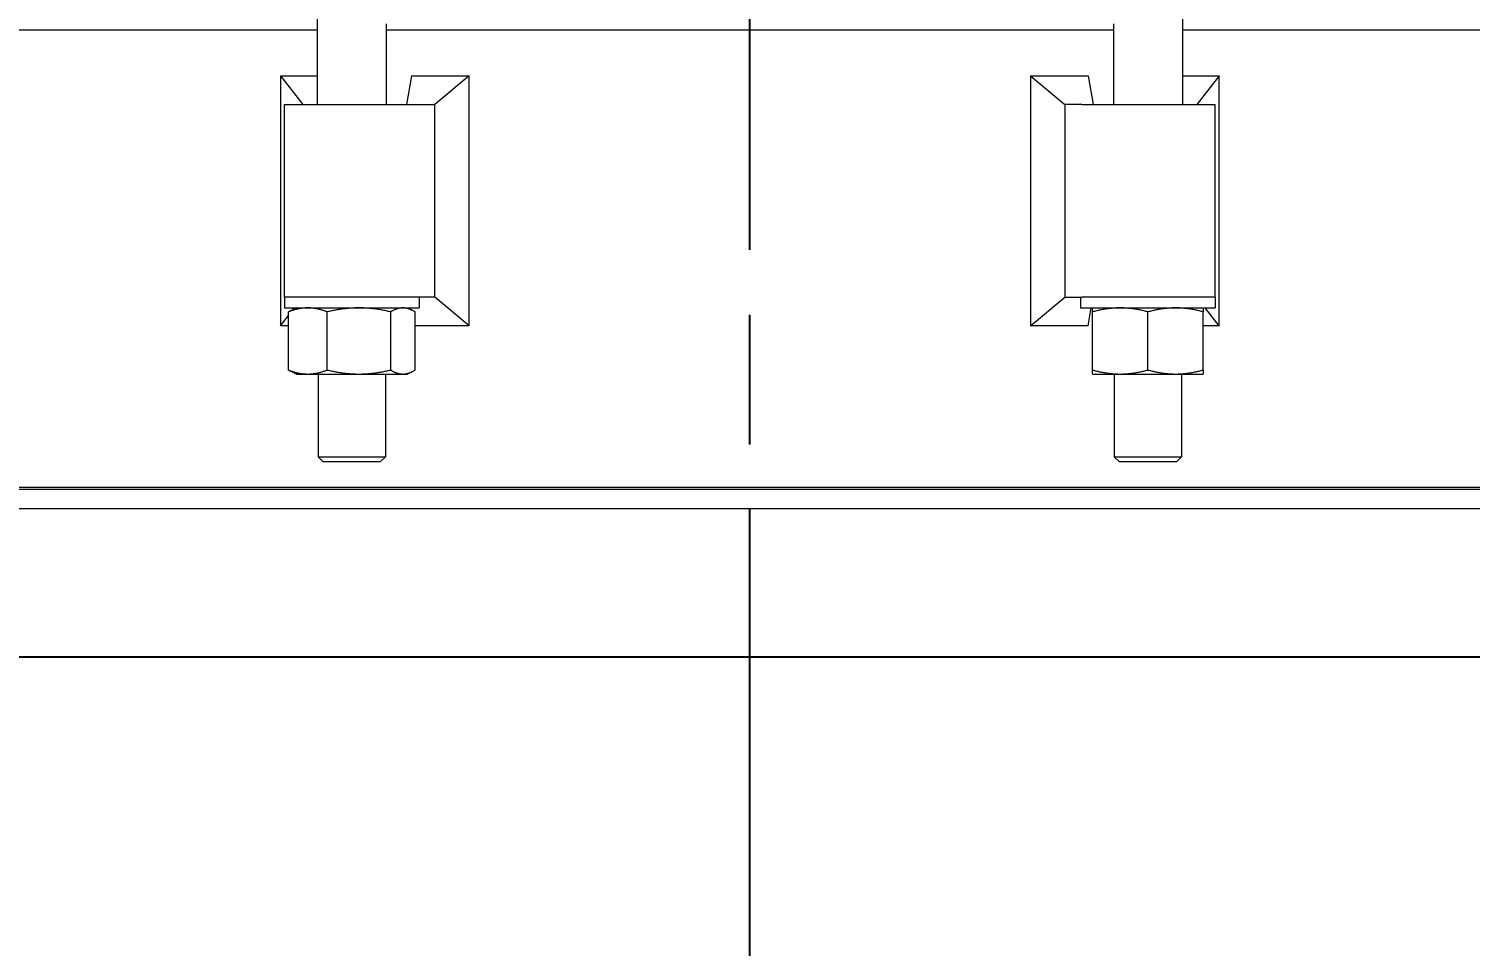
# Model space of a CAD drawing. Header units: inches. Extents: x 19 to 503, y 7 to 322.
# Drawn here: x 94.17 to 112.89, y 118.06 to 129.98 of the extents above; entities that cross this region are included whole.
import ezdxf

# ---------------------------------------------------------------- set-up
doc = ezdxf.new("R2010")
doc.units = ezdxf.units.IN
doc.header["$LTSCALE"] = 15
doc.header["$MEASUREMENT"] = 0
doc.linetypes.add('CHAIN', pattern=[0.7087, 0.4724, -0.0591, 0.1181, -0.0591])
doc.layers.add('Centerline', color=5, linetype='CHAIN', lineweight=25, true_color=0x0000ff)
doc.layers.add('Dimension (ANSI)', color=7, linetype='Continuous', lineweight=25)
doc.layers.add('Visible (ANSI)', color=7, linetype='Continuous', lineweight=50)
doc.styles.add('MEMCOR Medium', font='arial.ttf')
doc.dimstyles.new('Default (ANSI)', dxfattribs={"dimscale": 15, "dimtxt": 0.15, "dimasz": 0.098425, "dimexe": 0.125, "dimexo": 0.0625, "dimgap": 0.031496, "dimtad": 0, "dimtih": 1, "dimtoh": 1, "dimdec": 4, "dimrnd": 1e-08, "dimzin": 3, "dimdsep": 46, "dimlunit": 5, "dimtxsty": 'MEMCOR Medium', "dimcen": 0.09, "dimdle": 0.393701, "dimclrd": 256, "dimclre": 256, "dimclrt": 256, "dimadec": 0, "dimazin": 1, "dimtfac": 0.8, "dimtofl": 0, "dimtmove": 0, "dimatfit": 3, "dimfxl": 1, "dimfrac": 1, "dimtolj": 1, "dimtzin": 4, "dimlwd": -1, "dimlwe": -1, "dimarcsym": 0})

# ---------------------------------------------------------------- blocks, each defined once
blk = doc.blocks.new('*D19')
at = {"layer": 'Defpoints', "color": 0, "transparency": 16777216}
for p in [(76.504, 130.124), (130.574, 130.124), (130.574, 121.816)]:
    blk.add_point(p, dxfattribs=at)
at = {"layer": 'Dimension (ANSI)', "transparency": 16777216}
for p, q in [((76.504, 129.186), (76.504, 119.941)), ((130.574, 129.186), (130.574, 119.941)), ((76.504, 121.816), (68.289, 121.816)), ((129.097, 121.816), (77.98, 121.816))]:
    blk.add_line(p, q, dxfattribs=at)
for points in [[(77.98, 122.062), (77.98, 121.57), (76.504, 121.816)], [(129.097, 122.062), (129.097, 121.57), (130.574, 121.816)]]:
    blk.add_solid(points, dxfattribs=at)
at = {"layer": 'Dimension (ANSI)', "transparency": 16777216, "char_height": 2.25, "attachment_point": 5, "style": 'MEMCOR Medium'}
for s, insert in [('\\A1; 54{\\H0.8x;\\S1#16;} in', (59.29, 124.13)), ('\\A1;[1373.4 mm]', (59.29, 119.902))]:
    blk.add_mtext(s, dxfattribs=dict(at, insert=insert))
blk = doc.blocks.new('*D28')
at = {"layer": 'Defpoints', "color": 0, "transparency": 16777216}
for p in [(31.507, 140.509), (102.964, 140.509), (80.815, 43.556)]:
    blk.add_point(p, dxfattribs=at)
at = {"layer": 'Dimension (ANSI)', "transparency": 16777216}
for p, q in [((102.026, 140.509), (29.632, 140.509)), ((31.507, 139.032), (31.507, 88.995)), ((31.507, 45.033), (31.507, 80.507)), ((79.877, 43.556), (29.632, 43.556))]:
    blk.add_line(p, q, dxfattribs=at)
for points in [[(31.261, 139.032), (31.753, 139.032), (31.507, 140.509)], [(31.261, 45.033), (31.753, 45.033), (31.507, 43.556)]]:
    blk.add_solid(points, dxfattribs=at)
at = {"layer": 'Dimension (ANSI)', "transparency": 16777216, "char_height": 2.25, "attachment_point": 5, "style": 'MEMCOR Medium'}
for s, insert in [('\\A1; 96{\\H0.8x;\\S15#16;} in', (31.507, 87.081)), ('\\A1;[2462.6 mm]', (31.507, 82.837))]:
    blk.add_mtext(s, dxfattribs=dict(at, insert=insert))

msp = doc.modelspace()

# ---------------------------------------------------------------- linework, layer by layer
at = {"layer": 'Centerline', "ltscale": 0.952448}
msp.add_line((103.53866, 46.1093), (103.53866, 143.2342), dxfattribs=at)
at = {"layer": 'Visible (ANSI)', "linetype": 'Continuous', "lineweight": 18}
for p, q in [((97.92102, 131.4937), (97.92102, 128.9937)), ((109.15629, 131.4937), (109.15629, 128.9937)), ((97.92102, 129.96245), (89.26287, 129.96245)), ((98.81602, 130.04407), (98.81602, 128.9937)), ((108.26129, 129.96245), (98.81602, 129.96245)), ((108.26129, 130.04407), (108.26129, 128.9937)), ((117.81445, 129.96245), (109.15629, 129.96245)), ((97.44143, 129.36855), (97.44143, 126.11885)), ((97.44143, 129.36855), (97.92102, 129.36855)), ((97.44143, 129.36855), (97.73278, 128.9937)), ((99.14526, 129.36855), (99.07938, 128.9937)), ((99.14526, 129.36855), (99.89309, 129.36855)), ((99.89309, 129.36855), (99.44916, 128.9937)), ((99.89309, 126.11885), (99.89309, 129.36855)), ((107.18422, 129.36855), (107.18422, 126.11885)), ((107.18422, 129.36855), (107.93206, 129.36855)), ((107.18422, 129.36855), (107.62816, 128.9937)), ((107.93206, 129.36855), (107.99793, 128.9937)), ((109.15629, 129.36855), (109.63588, 129.36855)), ((109.63588, 129.36855), (109.34453, 128.9937)), ((109.63588, 126.11885), (109.63588, 129.36855)), ((97.49352, 128.9937), (99.22671, 128.9937)), ((97.49352, 126.4937), (97.49352, 128.9937)), ((99.22671, 128.9937), (99.44916, 128.9937)), ((99.44916, 126.4937), (99.44916, 128.9937)), ((107.8506, 128.9937), (107.62816, 128.9937)), ((107.62816, 128.9937), (107.62816, 126.4937)), ((107.8506, 128.9937), (109.58379, 128.9937)), ((109.58379, 126.4937), (109.58379, 128.9937)), ((99.22671, 126.4937), (97.49352, 126.4937)), ((99.22671, 126.4937), (97.49352, 126.4937)), ((97.49352, 126.4937), (97.49352, 126.35308)), ((99.44916, 126.4937), (99.22671, 126.4937)), ((99.24352, 126.4937), (99.24352, 126.35308)), ((99.89309, 126.11885), (99.44916, 126.4937)), ((107.18422, 126.11885), (107.62816, 126.4937)), ((107.62816, 126.4937), (107.8506, 126.4937)), ((107.83379, 126.4937), (107.83379, 126.35308)), ((109.58379, 126.4937), (107.8506, 126.4937)), ((109.58379, 126.4937), (107.8506, 126.4937)), ((109.58379, 126.4937), (109.58379, 126.35308)), ((97.44143, 126.11885), (97.5454, 126.25262)), ((97.49352, 126.35308), (99.24352, 126.35308)), ((97.5454, 125.54594), (97.5454, 126.30121)), ((97.64952, 126.35308), (97.59028, 126.32545)), ((97.60867, 126.33403), (97.62348, 126.35308)), ((98.05081, 125.54594), (98.05081, 126.30121)), ((98.87394, 125.54594), (98.87394, 126.30121)), ((99.08752, 126.35308), (99.14676, 126.32545)), ((99.10557, 126.34466), (99.10409, 126.35308)), ((99.19165, 125.54594), (99.19165, 126.30121)), ((107.83379, 126.35308), (109.58379, 126.35308)), ((107.93206, 126.11885), (107.97322, 126.35308)), ((107.98979, 125.54594), (107.98979, 126.30121)), ((108.70879, 125.54594), (108.70879, 126.30121)), ((109.42779, 125.54594), (109.42779, 126.30121)), ((109.63588, 126.11885), (109.45383, 126.35308)), ((97.5454, 126.11885), (97.44143, 126.11885)), ((99.89309, 126.11885), (99.19165, 126.11885)), ((107.93206, 126.11885), (107.18422, 126.11885)), ((109.63588, 126.11885), (109.42779, 126.11885)), ((97.64952, 125.49408), (97.59028, 125.5217)), ((97.64952, 125.49408), (97.7981, 125.49408)), ((97.7981, 125.49408), (98.46237, 125.49408)), ((97.93102, 125.49408), (97.93102, 124.41944)), ((98.46237, 125.49408), (99.03279, 125.49408)), ((98.80602, 125.49408), (98.80602, 124.41944)), ((99.03279, 125.49408), (99.08752, 125.49408)), ((99.08752, 125.49408), (99.14676, 125.5217)), ((107.98979, 125.49408), (108.34929, 125.49408)), ((108.27129, 125.49408), (108.27129, 124.41944)), ((108.34929, 125.49408), (109.06829, 125.49408)), ((109.06829, 125.49408), (109.42779, 125.49408)), ((109.14629, 125.49408), (109.14629, 124.41944)), ((97.93102, 124.41944), (98.80602, 124.41944)), ((97.99919, 124.35333), (97.93102, 124.41944)), ((98.73786, 124.35333), (97.99919, 124.35333)), ((98.73786, 124.35333), (98.80602, 124.41944)), ((108.27129, 124.41944), (109.14629, 124.41944)), ((108.33945, 124.35333), (108.27129, 124.41944)), ((109.07813, 124.35333), (108.33945, 124.35333)), ((109.07813, 124.35333), (109.14629, 124.41944)), ((78.53744, 124.02495), (128.53987, 124.02495)), ((128.50859, 123.9937), (78.56869, 123.9937)), ((127.78503, 123.7437), (79.28895, 123.7437))]:
    msp.add_line(p, q, dxfattribs=at)
for points, weights in [([(97.7981, 126.35308), (97.68082, 126.35308), (97.5454, 126.30121)], [1, 1.0379548493, 1]), ([(97.5454, 126.30121), (97.56857, 126.31532), (97.59028, 126.32545)], [1, 1.01005189042, 1.01477953359]), ([(98.05081, 126.30121), (97.91538, 126.35308), (97.7981, 126.35308)], [1, 1.0379548493, 1]), ([(98.46237, 126.35308), (98.27137, 126.35308), (98.05081, 126.30121)], [1, 1.0379548493, 1]), ([(98.87394, 126.30121), (98.65338, 126.35308), (98.46237, 126.35308)], [1, 1.0379548493, 1]), ([(99.03279, 126.35308), (98.95907, 126.35308), (98.87394, 126.30121)], [1, 1.0379548493, 1]), ([(99.19165, 126.30121), (99.10652, 126.35308), (99.03279, 126.35308)], [1, 1.0379548493, 1]), ([(107.98979, 126.30121), (107.98979, 126.35308), (107.98979, 126.35308)], [1, 1.0379548493, 1]), ([(108.34929, 126.35308), (108.18244, 126.35308), (107.98979, 126.30121)], [1, 1.0379548493, 1]), ([(108.70879, 126.30121), (108.51613, 126.35308), (108.34929, 126.35308)], [1, 1.0379548493, 1]), ([(109.06829, 126.35308), (108.90144, 126.35308), (108.70879, 126.30121)], [1, 1.0379548493, 1]), ([(109.42779, 126.30121), (109.23513, 126.35308), (109.06829, 126.35308)], [1, 1.0379548493, 1]), ([(109.42779, 126.35308), (109.42779, 126.35308), (109.42779, 126.30121)], [1, 1.0379548493, 1]), ([(97.59028, 125.5217), (97.56857, 125.53183), (97.5454, 125.54594)], [1.01477953359, 1.01005189042, 1]), ([(97.5454, 125.54594), (97.68082, 125.49408), (97.7981, 125.49408)], [1, 1.0379548493, 1]), ([(97.7981, 125.49408), (97.91538, 125.49408), (98.05081, 125.54594)], [1, 1.0379548493, 1]), ([(98.05081, 125.54594), (98.27137, 125.49408), (98.46237, 125.49408)], [1, 1.0379548493, 1]), ([(98.46237, 125.49408), (98.65338, 125.49408), (98.87394, 125.54594)], [1, 1.0379548493, 1]), ([(98.87394, 125.54594), (98.95907, 125.49408), (99.03279, 125.49408)], [1, 1.0379548493, 1]), ([(99.03279, 125.49408), (99.10652, 125.49408), (99.19165, 125.54594)], [1, 1.0379548493, 1]), ([(107.98979, 125.49408), (107.98979, 125.49408), (107.98979, 125.54594)], [1, 1.0379548493, 1]), ([(107.98979, 125.54594), (108.18244, 125.49408), (108.34929, 125.49408)], [1, 1.0379548493, 1]), ([(108.34929, 125.49408), (108.51613, 125.49408), (108.70879, 125.54594)], [1, 1.0379548493, 1]), ([(108.70879, 125.54594), (108.90144, 125.49408), (109.06829, 125.49408)], [1, 1.0379548493, 1]), ([(109.06829, 125.49408), (109.23513, 125.49408), (109.42779, 125.54594)], [1, 1.0379548493, 1]), ([(109.42779, 125.54594), (109.42779, 125.49408), (109.42779, 125.49408)], [1, 1.0379548493, 1])]:
    msp.add_rational_spline(points, weights, degree=2, dxfattribs=at)

# ---------------------------------------------------------------- dimensions: what is measured, and where the dimension line sits
at = {"layer": 'Dimension (ANSI)'}
for base, p1, p2, angle, text, override, picture, middle in [((31.50691, 140.5087), (80.81468, 43.5562), (102.96366, 140.5087), 90, ' <> in\\X[2462.6 mm]', {"dimgap": 0.031496, "dimdec": 4, "dimpost": '', "dimtol": 0, "dimlim": 0, "dimtp": 0, "dimtm": 0, "dimtdec": 2, "dimatfit": 1}, '*D28', (31.50691, 84.7509)), ((130.57354, 121.81607), (76.50377, 130.1237), (130.57354, 130.1237), 180, ' <> in\\X[1373.4 mm]', {"dimgap": 0.031496, "dimtih": 0, "dimtoh": 0, "dimdec": 4, "dimpost": '', "dimtol": 0, "dimlim": 0, "dimtp": 0, "dimtm": 0, "dimtdec": 2, "dimatfit": 2}, '*D19', (59.29015, 121.81607))]:
    dim = msp.add_linear_dim(base=base, p1=p1, p2=p2, angle=angle, text=text, dimstyle='Default (ANSI)', override=override, dxfattribs=at)
    dim.commit()
    dim.dimension.update_dxf_attribs({"geometry": picture, "text_midpoint": middle, "dimtype": 160})

doc.saveas('drawing.dxf')
